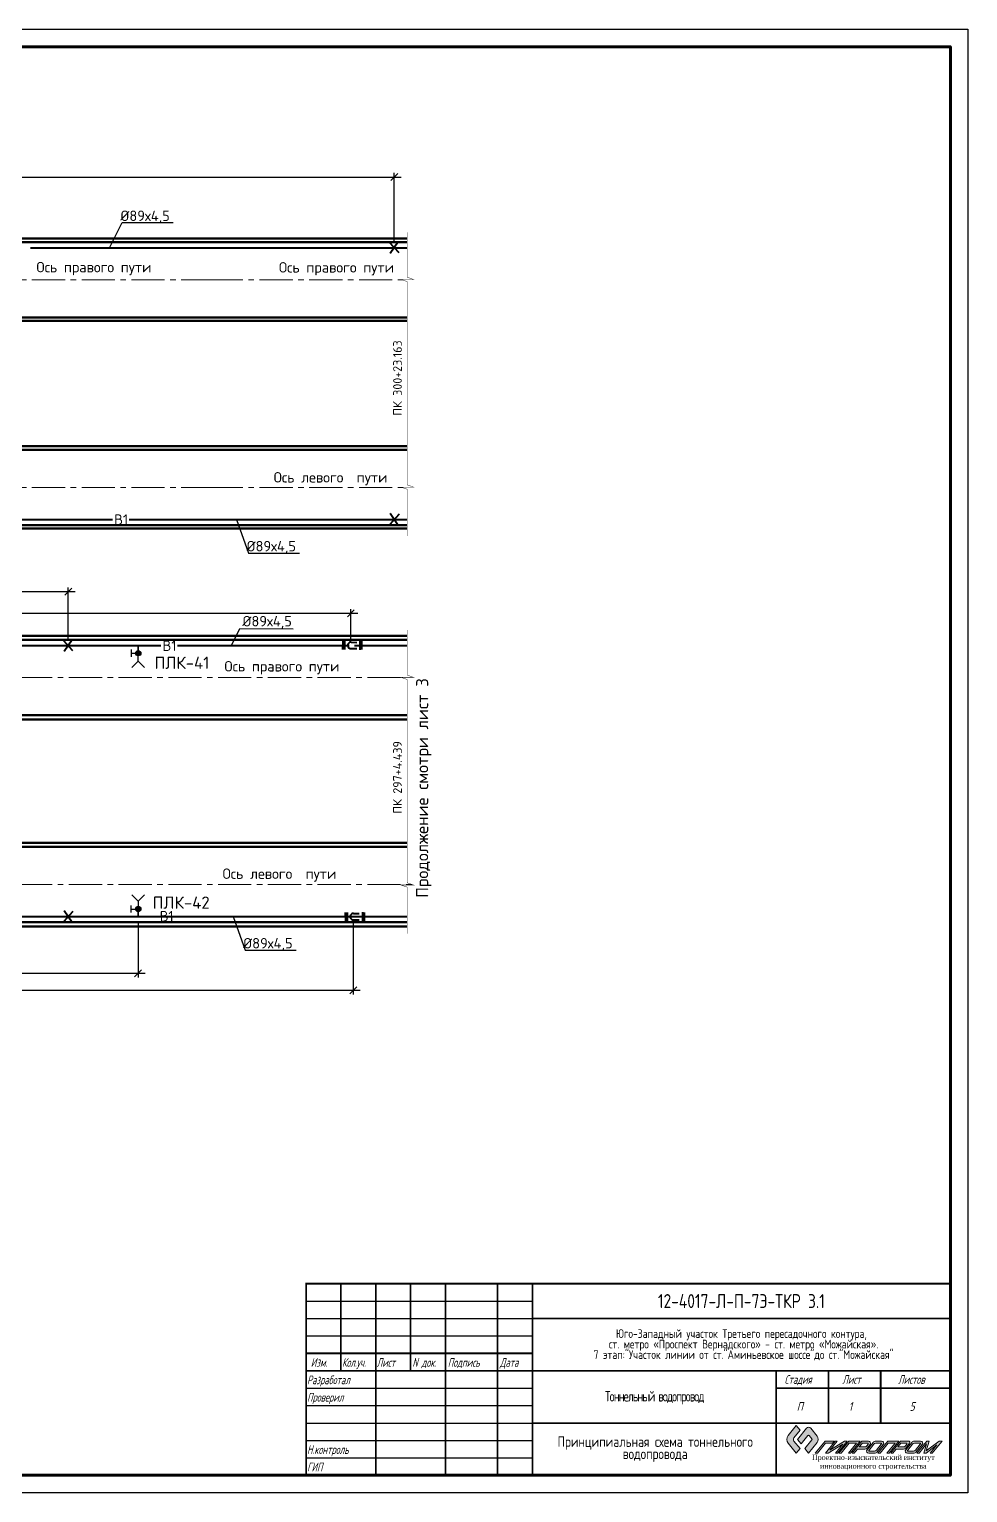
# Paper-space layout 'л2-л8' of a CAD drawing. Header units: millimetres. Extents: x 10032 to 18918, y -3051 to 627.
# Drawn here: x 11555.3 to 11824.8, y -1195.5 to -775.5 of the extents above; entities that cross this region are included whole.
import ezdxf

# ---------------------------------------------------------------- set-up
doc = ezdxf.new("R2010")
doc.units = ezdxf.units.MM
doc.header["$LTSCALE"] = 0.5
doc.linetypes.add('CENTER2', pattern=[28.574999999999996, 19.05, -3.174999999999999, 3.174999999999999, -3.174999999999999])
for name, color, linetype, lineweight in [('!p_text', 7, 'Continuous', 0), ('1_PK500', 5, 'Continuous', 35), ('А_Дизайн', 16, 'Continuous', 20), ('А_Конструкции', 4, 'Continuous', 50), ('АР_Оси', 242, 'CENTER2', 18), ('Штриховка', 8, 'Continuous', 20)]:
    doc.layers.add(name, color=color, linetype=linetype, lineweight=lineweight)
for name, color, linetype in [('0 @ 1', 7, 'Continuous'), ('1_NADPIS', 7, 'Continuous'), ('3_Текст', 7, 'Continuous'), ('FORMAT', 7, 'Continuous'), ('ВК_надписи', 7, 'Continuous'), ('ВК_сети', 4, 'Continuous')]:
    doc.layers.add(name, color=color, linetype=linetype)
doc.styles.add('GOST 2.304', font='CS_Gost2304.shx')
doc.styles.add('RS-30-06', font='romans.shx', dxfattribs={"width": 0.6, "height": 3})
doc.styles.add('ГОСТ 2.304', font='CS_Gost2304.shx')
doc.styles.add('Стандарт ММП', font='isocpeur.ttf')
doc.dimstyles.new('M200$0', dxfattribs={"dimscale": 0, "dimtxt": 3, "dimasz": 2, "dimexe": 1.2, "dimexo": 1.5, "dimgap": 1.2, "dimtad": 1, "dimdec": 0, "dimlfac": 200, "dimrnd": 1, "dimzin": 0, "dimdsep": 46, "dimtxsty": 'RS-30-06', "dimblk1": 'OBLIQUE', "dimblk2": 'OBLIQUE', "dimsah": 1, "dimcen": 2.5, "dimdle": 2, "dimclrt": 9, "dimadec": 0, "dimazin": 0, "dimtfac": 1, "dimtdec": 0, "dimtmove": 2, "dimatfit": 3, "dimldrblk": 'OBLIQUE', "dimfxl": 1.2, "dimtolj": 1, "dimtzin": 0, "dimarcsym": 0})

# ---------------------------------------------------------------- blocks, each defined once
blk = doc.blocks.new('*U440')
at = {"layer": 'FORMAT', "color": 7, "lineweight": 25}
blk.add_lwpolyline([(0, 0), (0, 420), (1783, 420), (1783, 0), (0, 0)], dxfattribs=at)
at = {"layer": 'FORMAT', "color": 7, "lineweight": 60}
blk.add_lwpolyline([(20, 5), (20, 415.0000000000001), (1778, 415), (1778, 5), (20, 5)], dxfattribs=at)
blk = doc.blocks.new('_Oblique')
at = {"linetype": 'ByBlock', "lineweight": 30}
blk.add_line((-0.5, -0.5), (0.5, 0.5), dxfattribs=at)
blk = doc.blocks.new('*D118')
at = {"layer": 'Defpoints', "color": 0, "lineweight": -2}
for p, q in [((11158.06349622412, -817.9004578402528), (11662.06349622413, -817.9004578402528)), ((11160.06349622412, -836.6934294969527), (11160.06349622412, -816.7004578402527)), ((11660.06349622413, -836.6934120209756), (11660.06349622413, -816.7004578402527))]:
    blk.add_line(p, q, dxfattribs=at)
at = {"layer": 'Defpoints', "color": 0, "linetype": 'Continuous', "lineweight": 50}
for p in [(11660.06349622413, -817.9004578402528), (11160.06349622412, -838.1934294969527), (11660.06349622413, -838.1934120209756)]:
    blk.add_point(p, dxfattribs=at)
at = {"layer": 'Defpoints', "color": 0, "linetype": 'Continuous', "lineweight": -2, "xscale": 2, "yscale": 2, "zscale": 2, "rotation": 180}
blk.add_blockref('_Oblique', (11160.06349622412, -817.9004578402528), dxfattribs=at)
at = {"layer": 'Defpoints', "color": 0, "linetype": 'Continuous', "lineweight": -2, "xscale": 2, "yscale": 2, "zscale": 2}
blk.add_blockref('_Oblique', (11660.06349622413, -817.9004578402528), dxfattribs=at)
at = {"layer": 'Defpoints', "color": 9, "linetype": 'Continuous', "lineweight": 30, "insert": (11410.06349622413, -815.2004578402527), "char_height": 3, "attachment_point": 5, "style": 'RS-30-06'}
blk.add_mtext('\\A1;100000', dxfattribs=at)
blk = doc.blocks.new('*D120')
at = {"layer": 'Defpoints', "color": 0, "lineweight": -2}
for p, q in [((11148.28881881748, -1031.657038866871), (11148.28881881748, -1052.4712251305)), ((11648.28881881748, -1031.657038867061), (11648.28881881748, -1052.4712251305)), ((11146.28881881748, -1051.2712251305), (11650.28881881748, -1051.2712251305))]:
    blk.add_line(p, q, dxfattribs=at)
at = {"layer": 'Defpoints', "color": 0, "linetype": 'Continuous', "lineweight": 30}
for p in [(11148.28881881748, -1030.157038866871, -1.917350636799702e-07), (11648.28881881748, -1030.157038867061, -1.917350636799701e-07), (11648.28881881748, -1051.2712251305)]:
    blk.add_point(p, dxfattribs=at)
at = {"layer": 'Defpoints', "color": 0, "linetype": 'Continuous', "lineweight": -2, "xscale": 2, "yscale": 2, "zscale": 2, "rotation": 180}
blk.add_blockref('_Oblique', (11148.28881881748, -1051.2712251305), dxfattribs=at)
at = {"layer": 'Defpoints', "color": 0, "linetype": 'Continuous', "lineweight": -2, "xscale": 2, "yscale": 2, "zscale": 2}
blk.add_blockref('_Oblique', (11648.28881881748, -1051.2712251305), dxfattribs=at)
at = {"layer": 'Defpoints', "color": 9, "linetype": 'Continuous', "lineweight": 30, "insert": (11398.28881881748, -1048.5712251305), "char_height": 3, "attachment_point": 5, "style": 'RS-30-06'}
blk.add_mtext('\\A1;100000', dxfattribs=at)
blk = doc.blocks.new('*D121')
at = {"layer": 'Defpoints', "color": 0, "lineweight": -2}
for p, q in [((11436.51855132286, -1031.657004538562), (11436.51855132286, -1047.627794864007)), ((11586.51855215293, -1031.656991400211), (11586.51855215293, -1047.627794864007)), ((11434.51855132286, -1046.427794864007), (11588.51855215293, -1046.427794864007))]:
    blk.add_line(p, q, dxfattribs=at)
at = {"layer": 'Defpoints', "color": 0, "linetype": 'Continuous', "lineweight": 30}
for p in [(11436.51855132286, -1030.157004538562, -5.335499994054313e-07), (11586.51855215293, -1030.156991400211, -5.335499994054313e-07), (11586.51855215293, -1046.427794864007)]:
    blk.add_point(p, dxfattribs=at)
at = {"layer": 'Defpoints', "color": 0, "linetype": 'Continuous', "lineweight": -2, "xscale": 2, "yscale": 2, "zscale": 2, "rotation": 180}
blk.add_blockref('_Oblique', (11436.51855132286, -1046.427794864007), dxfattribs=at)
at = {"layer": 'Defpoints', "color": 0, "linetype": 'Continuous', "lineweight": -2, "xscale": 2, "yscale": 2, "zscale": 2}
blk.add_blockref('_Oblique', (11586.51855215293, -1046.427794864007), dxfattribs=at)
at = {"layer": 'Defpoints', "color": 9, "linetype": 'Continuous', "lineweight": 30, "insert": (11511.5185517379, -1043.727794864006), "char_height": 3, "attachment_point": 5, "style": 'RS-30-06'}
blk.add_mtext('\\A1;30000', dxfattribs=at)
blk = doc.blocks.new('*D125')
at = {"layer": 'Defpoints', "color": 0, "lineweight": -2}
for p, q in [((11066.44355329389, -950.6738624976939), (11066.44355329389, -935.682553377547)), ((11566.44355337313, -950.8738465596754), (11566.44355337313, -935.682553377547)), ((11064.44355329389, -936.8825533775471), (11568.44355337313, -936.8825533775471))]:
    blk.add_line(p, q, dxfattribs=at)
at = {"layer": 'Defpoints', "color": 0, "linetype": 'Continuous', "lineweight": 30}
for p in [(11566.44355337313, -936.8825533775471), (11066.44355329389, -952.1738624976939), (11566.44355337313, -952.3738465596754, -1.188968213213118e-09)]:
    blk.add_point(p, dxfattribs=at)
at = {"layer": 'Defpoints', "color": 0, "linetype": 'Continuous', "lineweight": -2, "xscale": 2, "yscale": 2, "zscale": 2, "rotation": 180}
blk.add_blockref('_Oblique', (11066.44355329389, -936.8825533775471), dxfattribs=at)
at = {"layer": 'Defpoints', "color": 0, "linetype": 'Continuous', "lineweight": -2, "xscale": 2, "yscale": 2, "zscale": 2}
blk.add_blockref('_Oblique', (11566.44355337313, -936.8825533775471), dxfattribs=at)
at = {"layer": 'Defpoints', "color": 9, "linetype": 'Continuous', "lineweight": 30, "insert": (11316.44355333351, -934.182553377547), "char_height": 3, "attachment_point": 5, "style": 'RS-30-06'}
blk.add_mtext('\\A1;100000', dxfattribs=at)
blk = doc.blocks.new('*D126')
at = {"layer": 'Defpoints', "color": 0, "lineweight": -2}
for p, q in [((11145.60355131483, -943.0892572015728), (11649.60355140207, -943.0892572015728)), ((11147.60355131483, -950.6176432709051), (11147.60355131483, -941.8892572015727)), ((11647.60355140207, -950.8176273328861), (11647.60355140207, -941.8892572015727))]:
    blk.add_line(p, q, dxfattribs=at)
at = {"layer": 'Defpoints', "color": 0, "linetype": 'Continuous', "lineweight": 30}
for p in [(11647.60355140207, -943.0892572015728), (11147.60355131483, -952.1176432709051, 2.831396852843153e-06), (11647.60355140207, -952.3176273328861, 2.830841192118753e-06)]:
    blk.add_point(p, dxfattribs=at)
at = {"layer": 'Defpoints', "color": 0, "linetype": 'Continuous', "lineweight": -2, "xscale": 2, "yscale": 2, "zscale": 2, "rotation": 180}
blk.add_blockref('_Oblique', (11147.60355131483, -943.0892572015728), dxfattribs=at)
at = {"layer": 'Defpoints', "color": 0, "linetype": 'Continuous', "lineweight": -2, "xscale": 2, "yscale": 2, "zscale": 2}
blk.add_blockref('_Oblique', (11647.60355140207, -943.0892572015728), dxfattribs=at)
at = {"layer": 'Defpoints', "color": 9, "linetype": 'Continuous', "lineweight": 30, "insert": (11397.60355135845, -940.3892572015727), "char_height": 3, "attachment_point": 5, "style": 'RS-30-06'}
blk.add_mtext('\\A1;100000', dxfattribs=at)
blk = doc.blocks.new('Logo GIPROPROM')
at = {"lineweight": 0, "true_color": 0x5282a3}
h = blk.add_hatch(color=145, dxfattribs=at)
h.dxf.hatch_style = 1
edge = h.paths.add_edge_path()
edge.add_line((5.090365201511303, -5.154285269098182), (6.836868516540562, -7.337414412890212))
edge.add_line((6.836868516540562, -7.337414412890212), (5.776208344766928, -8.663239627603616))
edge.add_line((5.776208344766928, -8.663239627603616), (3.468800896000173, -5.778980316652451))
edge.add_arc((4.835321312530138, -4.685763983427023), 1.750000000006879, 141.3401917463935, 218.6598082541273, ccw=False)
edge.add_line((3.468800895992898, -3.592547650216147), (5.776208344752376, -0.70828833925043))
edge.add_line((5.776208344752376, -0.70828833925043), (6.836868516533286, -2.034113553978385))
edge.add_line((6.836868516533286, -2.034113553978385), (5.090365201511303, -4.217242697770416))
edge.add_arc((5.676016808596613, -4.685763983434299), 0.7500000000011631, 141.3401917461703, 218.6598082538297)
edge = h.paths.add_edge_path()
edge.add_line((9.311742250698444, -8.66323962759634), (8.251082078910258, -7.337414412861108))
edge.add_line((8.251082078910258, -7.337414412861108), (10.24746341295394, -4.841937745310133))
edge.add_arc((10.05224621058733, -4.685763983419747), 0.2500000000056905, 321.3401917464308, 398.6598082535692)
edge.add_line((10.24746341295394, -4.529590221529358), (9.506959453050513, -3.603960271640971))
edge.add_arc((9.311742250691168, -3.760134033531357), 0.2500000000000089, 38.65980825461094, 141.340191745389)
edge.add_line((9.116525048331825, -3.603960271640971), (7.190421907129347, -6.011589198140428))
edge.add_line((7.190421907129347, -6.011589198140428), (6.129761735348438, -4.685763983405195))
edge.add_line((6.129761735348438, -4.685763983405195), (8.726090643605858, -1.440352848097973))
edge.add_arc((9.311742250683894, -1.908874133761855), 0.7499999999954814, 38.65980825417688, 141.3401917458231, ccw=False)
edge.add_line((9.897393857761925, -1.440352848097973), (11.74408870895422, -3.748721412070151))
edge.add_arc((10.5727854947836, -4.685763983412471), 1.500000000011415, -38.65980825365608, 38.65980825426362, ccw=False)
edge.add_line((11.7440887089615, -5.622806554740236), (9.311742250698444, -8.66323962759634))
at = {"layer": 'Штриховка', "lineweight": 0, "ltscale": 100}
h = blk.add_hatch(color=256, dxfattribs=at)
h.dxf.hatch_style = 1
edge = h.paths.add_edge_path(flags=16)
edge.add_line((25.99219496659249, -6.562995665637144), (26.37204858941356, -6.088178637106541))
edge.add_arc((26.2158748275244, -5.963239627596341), 0.2000000000000025, 321.3401917461617, 450)
edge.add_line((26.2158748275244, -5.76323962759634), (24.73199979701939, -5.76323962759634))
edge.add_line((24.73199979701939, -5.76323962759634), (23.85199979702728, -6.863239627596343))
edge.add_line((23.85199979702728, -6.863239627596343), (25.36749991903587, -6.863239627596343))
edge.add_arc((25.36749991903587, -6.063239627596343), 0.7999999999999998, 270, 321.340191746161)
edge = h.paths.add_edge_path(flags=16)
edge.add_line((28.8321949666011, -7.762995665637144), (30.17204858941356, -6.088178637106544))
edge.add_arc((30.0158748275244, -5.963239627596341), 0.2000000000000013, 321.3401917461604, 449.999999999999)
edge.add_line((30.01587482752441, -5.763239627596341), (28.6164996750108, -5.763239627596341))
edge.add_arc((28.6164996750108, -6.563239627596342), 0.8000000000000016, 90, 141.3401917461607)
edge.add_line((27.99180462745419, -6.063483589555537), (26.65195100464173, -7.738300618086138))
edge.add_arc((26.80812476653088, -7.86323962759634), 0.2000000000000013, 141.3401917461605, 269.999999999999)
edge.add_line((26.80812476653088, -8.06323962759634), (28.20749991904449, -8.06323962759634))
edge.add_arc((28.20749991904449, -7.263239627596338), 0.8000000000000025, 270, 321.3401917461608)
edge = h.paths.add_edge_path(flags=16)
edge.add_line((37.09219496659247, -6.56299566563715), (37.47204858941355, -6.08817863710654))
edge.add_arc((37.3158748275244, -5.963239627596338), 0.199999999999998, 321.34019174616, 450)
edge.add_line((37.3158748275244, -5.763239627596339), (35.83199979701939, -5.763239627596341))
edge.add_line((35.83199979701939, -5.763239627596341), (34.9519997970273, -6.863239627596341))
edge.add_line((34.9519997970273, -6.863239627596341), (36.46749991903586, -6.863239627596343))
edge.add_arc((36.46749991903586, -6.063239627596342), 0.8000000000000007, 270, 321.3401917461607)
edge = h.paths.add_edge_path(flags=16)
edge.add_line((40.03219496660111, -7.762995665637145), (41.37204858941357, -6.088178637106537))
edge.add_arc((41.21587482752442, -5.963239627596336), 0.1999999999999969, 321.3401917461604, 450)
edge.add_line((41.21587482752442, -5.763239627596339), (39.71649967501082, -5.763239627596338))
edge.add_arc((39.71649967501082, -6.563239627596338), 0.7999999999999998, 90, 141.3401917461607)
edge.add_line((39.0918046274542, -6.063483589555531), (37.75195100464174, -7.738300618086139))
edge.add_arc((37.90812476653089, -7.863239627596341), 0.199999999999998, 141.34019174616, 270)
edge.add_line((37.90812476653089, -8.06323962759634), (39.4074999190445, -8.06323962759634))
edge.add_arc((39.4074999190445, -7.263239627596342), 0.7999999999999989, 270, 321.3401917461609)
h.paths.add_polyline_path([(20.41199979701508, -5.163239627596339), (19.57969295307316, -5.16323962759634), (15.42632670048826, -7.77033099827826), (17.51199979701508, -5.163239627596339), (16.91199979701508, -5.16323962759634), (14.11199979704021, -8.66323962759634), (14.94430664098213, -8.66323962759634), (19.09767289356703, -6.056148256914417), (17.0119997970402, -8.66323962759634), (17.61199979704021, -8.66323962759634)])
h.paths.add_polyline_path([(23.03199979701939, -5.76323962759634), (20.7119997970402, -8.66323962759634), (21.31199979704021, -8.66323962759634), (24.11199979701507, -5.16323962759634), (20.81199979701508, -5.163239627596339), (18.0119997970402, -8.66323962759634), (18.6119997970402, -8.66323962759634), (20.93199979701939, -5.763239627596341)])
edge = h.paths.add_edge_path()
edge.add_line((23.37199979703159, -7.463239627596341), (25.48749991904019, -7.463239627596341))
edge.add_arc((25.48749991904019, -6.66323962759634), 0.8000000000000007, 270, 321.3401917461609)
edge.add_line((26.1121949665968, -7.162995665637144), (26.9321461741976, -6.138056656126943))
edge.add_arc((26.46362488853014, -5.763239627596339), 0.5999999999999984, 321.3401917461606, 450)
edge.add_line((26.46362488853014, -5.16323962759634), (24.61199979701508, -5.16323962759634))
edge.add_line((24.61199979701508, -5.16323962759634), (21.81199979704021, -8.66323962759634))
edge.add_line((21.81199979704021, -8.66323962759634), (22.4119997970402, -8.663239627596342))
edge.add_line((22.4119997970402, -8.663239627596342), (23.37199979703159, -7.463239627596341))
edge = h.paths.add_edge_path()
edge.add_line((29.0122437589967, -8.287934675147346), (30.7321461741976, -6.138056656126943))
edge.add_arc((30.26362488853014, -5.763239627596339), 0.5999999999999984, 321.3401917461606, 450)
edge.add_line((30.26362488853014, -5.163239627596339), (28.59262464450435, -5.163239627596339))
edge.add_arc((28.59262464450435, -6.163239627596338), 0.9999999999999991, 90, 141.3401917461607)
edge.add_line((27.81175583505858, -5.538544580045333), (26.09185341985769, -7.688422599065735))
edge.add_arc((26.56037470552515, -8.063239627596339), 0.6000000000000012, 141.3401917461608, 270.0000000000003)
edge.add_line((26.56037470552516, -8.66323962759634), (28.23137494955094, -8.66323962759634))
edge.add_arc((28.23137494955094, -7.663239627596341), 0.9999999999999991, 270, 321.3401917461607)
h.paths.add_polyline_path([(34.13199979701939, -5.76323962759634), (31.81199979704021, -8.663239627596342), (32.41199979704021, -8.66323962759634), (35.21199979701507, -5.163239627596341), (32.01199979701508, -5.163239627596339), (29.21199979704021, -8.66323962759634), (29.81199979704021, -8.663239627596342), (32.13199979701939, -5.76323962759634)])
edge = h.paths.add_edge_path()
edge.add_line((34.4719997970316, -7.463239627596341), (36.58749991904018, -7.463239627596341))
edge.add_arc((36.58749991904018, -6.663239627596339), 0.8000000000000016, 270, 321.3401917461609)
edge.add_line((37.2121949665968, -7.162995665637141), (38.29209738180342, -5.813117646616742))
edge.add_arc((37.97974985802511, -5.56323962759634), 0.4000000000000005, 321.3401917461609, 450)
edge.add_line((37.97974985802511, -5.16323962759634), (35.71199979701508, -5.163239627596341))
edge.add_line((35.71199979701508, -5.163239627596341), (32.91199979704021, -8.66323962759634))
edge.add_line((32.91199979704021, -8.66323962759634), (33.5119997970402, -8.66323962759634))
edge.add_line((33.5119997970402, -8.66323962759634), (34.4719997970316, -7.463239627596341))
edge = h.paths.add_edge_path()
edge.add_line((40.21224375899671, -8.287934675147346), (41.93214617419761, -6.138056656126943))
edge.add_arc((41.46362488853015, -5.763239627596339), 0.5999999999999984, 321.3401917461606, 450)
edge.add_line((41.46362488853015, -5.16323962759634), (39.69262464450434, -5.16323962759634))
edge.add_arc((39.69262464450434, -6.163239627596338), 0.9999999999999982, 90, 141.3401917461608)
edge.add_line((38.91175583505858, -5.538544580045335), (37.19185341985769, -7.688422599065737))
edge.add_arc((37.66037470552516, -8.063239627596342), 0.6000000000000051, 141.3401917461609, 269.9999999999993)
edge.add_line((37.66037470552515, -8.66323962759634), (39.43137494955095, -8.66323962759634))
edge.add_arc((39.43137494955095, -7.663239627596342), 0.9999999999999982, 270, 321.3401917461608)
h.paths.add_polyline_path([(44.21199979704021, -8.66323962759634), (44.81199979704021, -8.66323962759634), (47.61199979701508, -5.16323962759634), (46.75196931034508, -5.163239627596339), (43.07431890457531, -7.992201478204096), (43.92300745973733, -5.16323962759634), (43.21199979701509, -5.16323962759634), (40.41199979704021, -8.66323962759634), (41.01199979704021, -8.66323962759634), (43.1543875366654, -5.985254953040825), (42.35099213431797, -8.663239627596338), (43.02203028371021, -8.66323962759634), (46.11595101835113, -6.283300600936332)])
h.paths.add_polyline_path([(14.13199979701939, -5.76323962759634), (16.13199979701938, -5.76323962759634), (16.61199979701508, -5.16323962759634), (14.01199979701508, -5.163239627596338), (11.2119997970402, -8.66323962759634), (11.8119997970402, -8.66323962759634)])
at = {"color": 145, "linetype": 'ByBlock', "lineweight": 0, "ltscale": 100, "true_color": 0x5282a3}
for points in [[(5.090365201511303, -5.154285269098182), (6.836868516540562, -7.337414412890212), (5.776208344766928, -8.663239627603616), (3.468800896000173, -5.778980316652451, -0.3507810593574748), (3.468800895992898, -3.592547650216147), (5.776208344752376, -0.70828833925043), (6.836868516533286, -2.034113553978385), (5.090365201511303, -4.217242697770416, 0.3507810593565149)], [(9.311742250698444, -8.66323962759634), (8.251082078910258, -7.337414412861108), (10.24746341295394, -4.841937745310133, 0.3507810593569243), (10.24746341295394, -4.529590221529358), (9.506959453050513, -3.603960271640971, 0.4806248474875998), (9.116525048331825, -3.603960271640971), (7.190421907129347, -6.011589198140428), (6.129761735348438, -4.685763983405195), (8.726090643605858, -1.440352848097973, -0.4806248474851281), (9.897393857761925, -1.440352848097973), (11.74408870895422, -3.748721412070153, -0.3507810593579212), (11.7440887089615, -5.622806554740236)]]:
    blk.add_lwpolyline(points, format="xyb", close=True, dxfattribs=at)
at = {"lineweight": 0, "ltscale": 100}
for points in [[(14.13199979701939, -5.76323962759634), (16.13199979701938, -5.76323962759634), (16.61199979701508, -5.16323962759634), (14.01199979701508, -5.163239627596338), (11.2119997970402, -8.66323962759634), (11.8119997970402, -8.66323962759634)], [(20.41199979701508, -5.163239627596339), (19.57969295307316, -5.16323962759634), (15.42632670048826, -7.77033099827826), (17.51199979701508, -5.163239627596339), (16.91199979701508, -5.16323962759634), (14.11199979704021, -8.66323962759634), (14.94430664098213, -8.66323962759634), (19.09767289356703, -6.056148256914417), (17.0119997970402, -8.66323962759634), (17.61199979704021, -8.66323962759634)], [(23.03199979701939, -5.76323962759634), (20.7119997970402, -8.66323962759634), (21.31199979704021, -8.66323962759634), (24.11199979701507, -5.16323962759634), (20.81199979701508, -5.163239627596339), (18.0119997970402, -8.66323962759634), (18.6119997970402, -8.66323962759634), (20.93199979701939, -5.763239627596341)], [(34.13199979701939, -5.76323962759634), (31.81199979704021, -8.663239627596342), (32.41199979704021, -8.66323962759634), (35.21199979701507, -5.163239627596341), (32.01199979701508, -5.163239627596339), (29.21199979704021, -8.66323962759634), (29.81199979704021, -8.663239627596342), (32.13199979701939, -5.76323962759634)], [(44.21199979704021, -8.66323962759634), (44.81199979704021, -8.66323962759634), (47.61199979701508, -5.16323962759634), (46.75196931034508, -5.163239627596339), (43.07431890457531, -7.992201478204096), (43.92300745973733, -5.16323962759634), (43.21199979701509, -5.16323962759634), (40.41199979704021, -8.66323962759634), (41.01199979704021, -8.66323962759634), (43.1543875366654, -5.985254953040825), (42.35099213431797, -8.663239627596338), (43.02203028371021, -8.66323962759634), (46.11595101835113, -6.283300600936332)]]:
    blk.add_lwpolyline(points, close=True, dxfattribs=at)
for points in [[(23.37199979703159, -7.463239627596341), (25.48749991904019, -7.463239627596341, 0.2278377915838202), (26.1121949665968, -7.162995665637144), (26.9321461741976, -6.138056656126943, 0.628879656342999), (26.46362488853014, -5.16323962759634), (24.61199979701508, -5.16323962759634), (21.81199979704021, -8.66323962759634), (22.4119997970402, -8.663239627596342)], [(25.99219496659249, -6.562995665637144), (26.37204858941356, -6.088178637106541, 0.6288796563429985), (26.2158748275244, -5.76323962759634), (24.73199979701939, -5.76323962759634), (23.85199979702728, -6.863239627596343), (25.36749991903587, -6.863239627596343, 0.2278377915838209)], [(29.0122437589967, -8.287934675147346), (30.7321461741976, -6.138056656126943, 0.628879656343), (30.26362488853014, -5.163239627596339), (28.59262464450435, -5.163239627596339, 0.2278377915838195), (27.81175583505858, -5.538544580045333), (26.09185341985769, -7.688422599065735, 0.628879656343), (26.56037470552516, -8.66323962759634), (28.23137494955094, -8.66323962759634, 0.2278377915838193)], [(28.8321949666011, -7.762995665637144), (30.17204858941356, -6.088178637106544, 0.628879656343), (30.01587482752441, -5.763239627596341), (28.6164996750108, -5.763239627596341, 0.2278377915838195), (27.99180462745419, -6.063483589555537), (26.65195100464173, -7.738300618086138, 0.628879656343), (26.80812476653088, -8.06323962759634), (28.20749991904449, -8.06323962759634, 0.2278377915838195)], [(34.4719997970316, -7.463239627596341), (36.58749991904018, -7.463239627596341, 0.2278377915838204), (37.2121949665968, -7.162995665637141), (38.29209738180342, -5.813117646616742, 0.6288796563429988), (37.97974985802511, -5.16323962759634), (35.71199979701508, -5.163239627596341), (32.91199979704021, -8.66323962759634), (33.5119997970402, -8.66323962759634)], [(37.09219496659247, -6.56299566563715), (37.47204858941355, -6.08817863710654, 0.6288796563429994), (37.3158748275244, -5.763239627596339), (35.83199979701939, -5.763239627596341), (34.9519997970273, -6.863239627596341), (36.46749991903586, -6.863239627596343, 0.2278377915838197)], [(40.21224375899671, -8.287934675147346), (41.93214617419761, -6.138056656126943, 0.628879656343), (41.46362488853015, -5.16323962759634), (39.69262464450434, -5.16323962759634, 0.2278377915838199), (38.91175583505858, -5.538544580045335), (37.19185341985769, -7.688422599065737, 0.6288796563429994), (37.66037470552515, -8.66323962759634), (39.43137494955095, -8.66323962759634, 0.2278377915838195)], [(40.03219496660111, -7.762995665637145), (41.37204858941357, -6.088178637106537, 0.6288796563429988), (41.21587482752442, -5.763239627596339), (39.71649967501082, -5.763239627596338, 0.2278377915838198), (39.0918046274542, -6.063483589555531), (37.75195100464174, -7.738300618086139, 0.628879656343), (37.90812476653089, -8.06323962759634), (39.4074999190445, -8.06323962759634, 0.2278377915838204)]]:
    blk.add_lwpolyline(points, format="xyb", close=True, dxfattribs=at)
at = {"insert": (27.87995485878492, -11.3546005557655), "char_height": 1.5, "width": 38.24351295916859, "attachment_point": 5, "style": 'ГОСТ 2.304'}
blk.add_mtext('{\\fTimes New Roman|b0|i0|c204|p18;Проектно-изыскательский институт инновационного строительства}', dxfattribs=at)

psp = doc.layouts.new('л2-л8')

# ---------------------------------------------------------------- hatches: boundary and pattern name
at = {"layer": 'ВК_сети', "ltscale": 0.5}
h = psp.add_hatch(color=5, dxfattribs=at)
h.paths.add_polyline_path([(11587.33017791361, -954.5537988907495, 0.4142135623730951), (11586.58017791361, -953.8037988907495), (11586.58017791362, -954.5537988907495)])
h.paths.add_polyline_path([(11587.33017791361, -954.5537988907495), (11586.58017791362, -954.5537988907495), (11586.58017791362, -955.3037988907531, 0.4142135623730951)])
h.paths.add_polyline_path([(11586.58017791361, -954.5537988907458), (11586.58017791361, -953.8037988907495, 0.584080523711592), (11585.93833944067, -954.9417980848743)])
h.paths.add_polyline_path([(11586.58017791362, -955.3037988907531), (11586.58017791362, -954.5537988907422), (11585.93833944066, -954.9417980848707, 0.262562079430787)])
h = psp.add_hatch(color=5, dxfattribs=at)
h.paths.add_polyline_path([(11587.33017866443, -1027.977039068843, -0.4142135623730951), (11586.58017866443, -1028.727039068843), (11586.58017866443, -1027.977039068843)])
h.paths.add_polyline_path([(11587.33017866443, -1027.977039068843), (11586.58017866443, -1027.977039068843), (11586.58017866443, -1027.22703906884, -0.4142135623730951)])
h.paths.add_polyline_path([(11586.58017866442, -1027.977039068847), (11586.58017866443, -1028.727039068843, -0.584080523711592), (11585.93834019148, -1027.589039874718)])
h.paths.add_polyline_path([(11586.58017866443, -1027.22703906884), (11586.58017866443, -1027.97703906885), (11585.93834019147, -1027.589039874722, -0.262562079430787)])
h = psp.add_hatch(color=5, dxfattribs=at)
h.paths.add_polyline_path([(11587.33017866443, -1027.977039068843, -0.4142135623730951), (11586.58017866443, -1028.727039068843), (11586.58017866443, -1027.977039068843)])
h.paths.add_polyline_path([(11587.33017866443, -1027.977039068843), (11586.58017866443, -1027.977039068843), (11586.58017866443, -1027.22703906884, -0.4142135623730951)])
h.paths.add_polyline_path([(11586.58017866442, -1027.977039068847), (11586.58017866443, -1028.727039068843, -0.584080523711592), (11585.93834019148, -1027.589039874718)])
h.paths.add_polyline_path([(11586.58017866443, -1027.22703906884), (11586.58017866443, -1027.97703906885), (11585.93834019147, -1027.589039874722, -0.262562079430787)])

# ---------------------------------------------------------------- linework, layer by layer
at = {"color": 0, "lineweight": 25, "ltscale": 100}
psp.add_line((11634.75843718335, -1190.49673976624), (11819.75843718335, -1190.49673976624), dxfattribs=at)
at = {"color": 0, "const_width": 0.5000000000291039}
for points in [[(11634.75843717258, -1190.49673976624), (11634.75843717258, -1135.496739763037), (11819.75843718335, -1135.496739763037), (11819.75843718335, -1190.49673976624), (11634.75843717258, -1190.49673976624)], [(11644.75843717318, -1135.496739763037), (11644.75843717318, -1160.496739764527)], [(11654.75843717374, -1135.496739763037), (11654.75843717374, -1190.49673976624)], [(11664.75843717434, -1135.496739763037), (11664.75843717434, -1160.496739764527)], [(11674.75843717493, -1135.496739763037), (11674.75843717493, -1190.49673976624)], [(11689.75843717579, -1135.496739763037), (11689.75843717579, -1190.49673976624)], [(11699.75843717638, -1135.496739763037), (11699.75843717638, -1190.49673976624)], [(11819.75843718335, -1145.496739763633), (11699.75843717638, -1145.496739763633)], [(11634.75843717258, -1155.496739764229), (11699.75843717638, -1155.496739764229)], [(11634.75843717258, -1160.496739764527), (11699.75843717638, -1160.496739764527)], [(11819.75843718335, -1160.496739764527), (11699.75843717638, -1160.496739764527)], [(11769.75843718045, -1160.496739764527), (11769.75843718045, -1190.49673976624)], [(11784.7584371813, -1160.496739764527), (11784.7584371813, -1175.496739765384)], [(11799.7584371822, -1160.496739764527), (11799.7584371822, -1175.496739765384)], [(11819.75843718335, -1165.496739764787), (11769.75843718045, -1165.496739764787)], [(11819.75843718335, -1175.496739765384), (11699.75843717638, -1175.496739765384)]]:
    psp.add_lwpolyline(points, dxfattribs=at)
at = {"color": 0, "lineweight": 25}
for points in [[(11634.75843717258, -1140.496739763335), (11699.75843717638, -1140.496739763335)], [(11634.75843717258, -1145.496739763633), (11699.75843717638, -1145.496739763633)], [(11634.75843717258, -1150.496739763931), (11699.75843717638, -1150.496739763931)], [(11634.75843717258, -1165.496739764787), (11699.75843717638, -1165.496739764787)], [(11634.75843717258, -1170.496739765085), (11699.75843717638, -1170.496739765085)], [(11634.75843717258, -1175.496739765384), (11699.75843717638, -1175.496739765384)], [(11634.75843717258, -1180.496739765681), (11699.75843717638, -1180.496739765681)], [(11634.75843717258, -1185.496739765979), (11699.75843717638, -1185.496739765979)]]:
    psp.add_lwpolyline(points, dxfattribs=at)
at = {"layer": 'А_Дизайн', "ltscale": 0.125, "const_width": 0.12}
for points, elevation in [([(11663.75843690919, -873.2988657271007), (11663.75843729195, -847.8974723478959), (11661.95440625782, -847.3034741929723), (11665.62656594261, -847.3009380543326), (11663.75843727779, -846.631877519022), (11663.75843713371, -833.7593693974713)], 1.911794029555702e-07), ([(11663.75843744204, -920.9067746600313), (11663.75843729195, -907.4974723490132), (11661.95440625782, -906.9034741940895), (11665.62656594261, -906.9009380554517), (11663.75843727779, -906.2318775201393), (11663.75843690919, -873.2988657271007)], 1.911794029555702e-07), ([(11663.7584369621, -987.4843829252252), (11663.75843734486, -962.0829895460204), (11661.95440631073, -961.4889913910968), (11665.62656599552, -961.4864552524571), (11663.7584373307, -960.8173947171465), (11663.75843718662, -947.9448865955958)], -3.829144666355403e-07), ([(11663.75843749495, -1035.092291858156), (11663.75843734486, -1021.682989547138), (11661.95440631073, -1021.088991392214), (11665.62656599552, -1021.086455253576), (11663.7584373307, -1020.417394718264), (11663.7584369621, -987.4843829252252)], -3.829144666355403e-07)]:
    psp.add_lwpolyline(points, dxfattribs=dict(at, elevation=elevation))
at = {"layer": 'А_Конструкции'}
for p, q in [((10070.1384942531, -835.5849950764052), (11608.64915919513, -835.5849767302943)), ((11608.64915919513, -835.5849767302943), (11663.75843718335, -835.5849760731389)), ((10070.1384942531, -836.5849951015389), (11608.64915920632, -836.5849761918644)), ((11608.64915920632, -836.5849761918644), (11663.75843718335, -836.5849755145221)), ((10160.1384942531, -858.1849940155262), (11608.64915944806, -858.184978865017)), ((10160.1384942531, -859.1849940118009), (11608.64915945926, -859.1849788612917)), ((11608.64915944807, -858.184978865017), (11663.75843718335, -858.1849782886086)), ((11608.64915945926, -859.1849788612917), (11663.75843718335, -859.1849782848833)), ((10160.1384942531, -895.1849940288967), (11608.64915919511, -895.1849767559988)), ((10160.1384942531, -896.1849940251714), (11608.64915920632, -896.1849767522735)), ((11608.64915919513, -895.1849767559988), (11663.75843718335, -895.1849760988434)), ((11608.64915920632, -896.1849767522735), (11663.75843718335, -896.1849760951181)), ((10070.1384942531, -917.7849949537147), (11608.64915944807, -917.7849794254262)), ((10070.13849425311, -918.7849949788485), (11608.64915945926, -918.7849788869962)), ((11608.64915944807, -917.7849794254262), (11663.75843718335, -917.7849788692045)), ((11608.64915945926, -918.7849788869962), (11663.75843718335, -918.784978310588)), ((11663.75843720476, -949.5654107306798), (11396.73997607747, -949.5654107306798)), ((11663.75843721819, -950.7654107305866), (11396.7399760909, -950.7654107305641)), ((11663.75843718992, -972.3654107306322), (11396.73997633265, -972.3654107306209)), ((11663.75843717184, -973.5654107306798), (11396.73997634608, -973.5654107306798)), ((11663.75843720253, -1008.965427229479), (11396.73997682829, -1008.965427229479)), ((11663.75843721596, -1010.165427229572), (11396.73997684171, -1010.165427229594)), ((11663.75843745771, -1031.765427229572), (11396.73997708346, -1031.765427229595)), ((11663.75843747114, -1032.965427229479), (11396.73997709689, -1032.965427229479))]:
    psp.add_line(p, q, dxfattribs=at)
at = {"layer": 'АР_Оси', "color": 7}
for p, q in [((10070.1384942531, -847.3849999247816), (11607.09267691899, -847.3849999251079)), ((11607.092676919, -847.3849999251079), (11663.75843718335, -847.3849999251199)), ((10070.1384942531, -906.9849999257237), (11607.09267691741, -906.9849999257012)), ((11607.09267691741, -906.9849999257012), (11663.75843718335, -906.9849999257003)), ((11395.18349380447, -961.5654107306634), (11662.18649938887, -961.5654107306634)), ((11395.18349455528, -1020.965427229479), (11665.28863555556, -1020.965427229479))]:
    psp.add_line(p, q, dxfattribs=at)
at = {"layer": 'ВК_надписи'}
for p, q in [((11578.31494937295, -838.1934248479729, -1.917350636801349e-07), (11581.97469689234, -830.9957242678984, 1.045075311979605e-05)), ((11581.97469689234, -830.9957242678984, 1.045075311979605e-05), (11596.61415212014, -830.9957242678984, 1.045075311979605e-05)), ((11614.75692203547, -916.1765883896596, -1.917350636805443e-07), (11618.20920157505, -925.8077036213517, 2.668027999838753e-06)), ((11618.20920157505, -925.8077036213517, 2.668027999838753e-06), (11632.84865680286, -925.8077036213517, 2.668027999838753e-06)), ((11613.37436706353, -952.3348234221357), (11615.75242335938, -947.4823546884766, 1.064248818347619e-05)), ((11615.75242335938, -947.4823546884766, 1.064248818347619e-05), (11631.08423784036, -947.531615918708, 1.064248818347619e-05)), ((11613.78707203063, -1030.139185741013), (11617.2393515702, -1039.770300972703, 2.859763063519297e-06)), ((11617.2393515702, -1039.770300972703, 2.859763063519297e-06), (11631.87880679801, -1039.770300972703, 2.859763063519297e-06))]:
    psp.add_line(p, q, dxfattribs=at)
at = {"layer": 'ВК_сети', "color": 5, "lineweight": 40, "ltscale": 0.5}
for p, q in [((11661.4415738995, -839.6892059657241, 4.06940336826257e-09), (11658.68541854876, -836.6976180762233, -5.336018345888208e-09)), ((11661.19708736384, -836.5047827743713, 3.633497227909587e-09), (11658.92990508443, -839.8820412675743, -4.900112205521672e-09)), ((11661.44157389949, -914.6807601173371, 4.06940336826257e-09), (11658.68541854876, -917.6723480068379, -5.336018345888208e-09)), ((11661.19708736383, -917.8651833086899, 3.633497227909587e-09), (11658.92990508443, -914.4879248154868, -4.900112205521672e-09)), ((11567.8216310485, -953.8696405044238, 3.513742643862597e-09), (11565.06547569776, -950.878052614923, -5.891679070288181e-09)), ((11567.57714451284, -950.685217313071, 3.077836503509614e-09), (11565.30996223343, -954.062475806274, -5.455772929921645e-09)), ((11645.33989900601, -953.5313244332353, 2.831777205350784e-06), (11645.37032572508, -951.0488145424422, 2.82986267181271e-06)), ((11645.83627948093, -953.4712709226294, 2.831730891704066e-06), (11645.86670619999, -950.9887610318399, 2.829816358165999e-06)), ((11647.65939531668, -953.2158931383126, 2.831533942656196e-06), (11649.33027032276, -953.2363721078398, 2.831549736726295e-06)), ((11647.68139430565, -951.4210000511482, 2.830149705265889e-06), (11649.35226931173, -951.4414790206754, 2.830165499335988e-06)), ((11650.23947930545, -953.5913758166678, 2.831823518997502e-06), (11650.26990602451, -951.1088659258746, 2.829908985459428e-06)), ((11650.73585978034, -953.5313223060618, 2.831777205350784e-06), (11650.76628649941, -951.048812415265, 2.82986267181271e-06)), ((11567.82163179931, -1028.661197455755, 4.06940336826257e-09), (11565.06547644858, -1031.652785345256, -5.336018345888208e-09)), ((11567.57714526365, -1031.845620647108, 3.633497227909587e-09), (11565.30996298425, -1028.468362153905, -4.900112205521672e-09)), ((11646.02516642142, -1028.943341766712, -1.907990504479395e-07), (11646.05559314049, -1031.425851657505, -1.92713583986013e-07)), ((11650.92474672086, -1028.88329038328, -1.907527368012216e-07), (11650.95517343992, -1031.365800274073, -1.926672703392951e-07)), ((11651.42112719575, -1028.943343893886, -1.907990504479395e-07), (11651.45155391482, -1031.425853784682, -1.92713583986013e-07)), ((11646.52154689634, -1029.003395277318, -1.908453640946574e-07), (11646.5519736154, -1031.485905168108, -1.927598976327241e-07)), ((11648.34466273209, -1029.258773061635, -1.910423131425277e-07), (11650.01553773817, -1029.238294092108, -1.910265190724286e-07)), ((11648.36666172106, -1031.053666148799, -1.924265505328346e-07), (11650.03753672714, -1031.033187179272, -1.924107564627355e-07))]:
    psp.add_line(p, q, dxfattribs=at)
at = {"layer": 'ВК_сети', "color": 1, "lineweight": 30, "ltscale": 0.5, "extrusion": (-3.272689874032791e-07, 1.142299465879524e-06, 0.999999999999294)}
psp.add_line((11586.51855140212, -952.373846559382, -5.34105660129872e-07), (11586.5185514022, -955.3287504599252, -5.35565416923342e-07), dxfattribs=at)
at = {"layer": 'ВК_сети', "color": 5, "ltscale": 0.5}
for p, q in [((11586.51855140212, -956.8125955096916, -5.362984535855928e-07), (11586.51855140212, -952.373846559382, -5.341056601298313e-07)), ((11584.5505707304, -953.5221445309621, -5.325296870596571e-07), (11584.5505707304, -955.5839791998701, -5.33548257296323e-07)), ((11584.5505707304, -954.5530618654125, -5.35533559736518e-07), (11586.58017791362, -954.5530618654161, -5.351712156319477e-07)), ((11586.51855140215, -956.8125955096953, -5.338038660270513e-07), (11584.69436537902, -958.6367815328381, -5.350307055102689e-07)), ((11586.51855140215, -956.8125955096953, -5.338038660270513e-07), (11588.34273742529, -958.6367815328235, -5.343793646433121e-07)), ((11586.51855215296, -1025.718242449897, -5.332482053026513e-07), (11584.69436612983, -1023.894056426755, -5.344750447858689e-07)), ((11586.51855215296, -1025.718242449897, -5.332482053026513e-07), (11584.69436612983, -1023.894056426755, -5.344750447858689e-07)), ((11586.51855215296, -1025.718242449897, -5.332482053026513e-07), (11588.34273817611, -1023.894056426769, -5.338237039189121e-07)), ((11586.51855215296, -1025.718242449897, -5.332482053026513e-07), (11588.34273817611, -1023.894056426769, -5.338237039189121e-07)), ((11584.55057148121, -1029.008693428631, -5.319740263352571e-07), (11584.55057148122, -1026.946858759723, -5.329925965719231e-07)), ((11584.55057148121, -1029.008693428631, -5.319740263352571e-07), (11584.55057148122, -1026.946858759723, -5.329925965719231e-07)), ((11584.55057148122, -1027.97777609418, -5.34977899012118e-07), (11586.58017866443, -1027.977776094177, -5.346155549075478e-07)), ((11584.55057148122, -1027.97777609418, -5.34977899012118e-07), (11586.58017866443, -1027.977776094177, -5.346155549075478e-07)), ((11586.51855215293, -1025.718242449901, -5.357427928611928e-07), (11586.51855215293, -1030.156991400211, -5.335499994054313e-07)), ((11586.51855215293, -1025.718242449901, -5.357427928611928e-07), (11586.51855215293, -1030.156991400211, -5.335499994054313e-07))]:
    psp.add_line(p, q, dxfattribs=at)
at = {"layer": 'ВК_сети', "color": 1, "lineweight": 30, "ltscale": 0.5, "extrusion": (-3.272689874032791e-07, -1.142299465879524e-06, 0.999999999999294)}
psp.add_line((11586.51855215293, -1030.156991400211, -5.33549999405472e-07), (11586.51855215301, -1027.202087499667, -5.35009756198942e-07), dxfattribs=at)
psp.add_line((11586.51855215293, -1030.156991400211, -5.33549999405472e-07), (11586.51855215301, -1027.202087499667, -5.35009756198942e-07), dxfattribs=at)
at = {"layer": 'ВК_сети', "color": 2, "lineweight": 40, "ltscale": 0.5}
for points, elevation in [([(11555.63804634784, -838.1934294969406), (11608.64915922432, -838.1934294969406)], -1.917350636799702e-07), ([(11608.64915922432, -838.1934120209653), (11663.75843718335, -838.1934120209653)], -1.917350636799702e-07), ([(11510.14646305845, -916.1765677107587), (11579.19414781421, -916.1765677107915)], -1.917350636799702e-07), ([(11583.99437743982, -916.1765677107951), (11608.64915922429, -916.176567710806)], -1.917350636799702e-07), ([(11608.64915993502, -916.1765883896596), (11663.75843718335, -916.1765883896837)], -1.917350636799702e-07), ([(11442.27149214809, -952.373846559665), (11593.06299558573, -952.373846559665)], -1.922907244043701e-07), ([(11597.86322521135, -952.373846559665), (11647.16604118296, -952.373846559665)], -1.922907244043701e-07), ([(11648.68222916284, -952.373846559665), (11663.7584372362, -952.373846559665)], -1.922907244043701e-07), ([(11443.78873344313, -1030.157038867), (11663.76137675107, -1030.157038867066)], -1.917350636799702e-07)]:
    psp.add_lwpolyline(points, dxfattribs=dict(at, elevation=elevation))
at = {"layer": 'ВК_сети', "color": 5, "ltscale": 0.5}
for centre in [(11586.58017791362, -954.5537988907495, -5.326769921724736e-07), (11586.58017866443, -1027.977039068843, -5.321213314480736e-07), (11586.58017866443, -1027.977039068843, -5.321213314480736e-07)]:
    psp.add_circle(centre, 0.75, dxfattribs=at)
at = {"layer": 'ВК_сети', "color": 5, "lineweight": 40, "ltscale": 0.5}
for centre, start, end in [((11647.60355140207, -952.3176273328861, 2.830841192118753e-06), 85.03816719632117, 273.5574192243695), ((11648.28881881748, -1030.157038867061, -1.917350636799701e-07), 86.44258077563039, 274.9618328036788)]:
    psp.add_arc(centre, 0.9000000000000002, start, end, dxfattribs=at)

# ---------------------------------------------------------------- block references
psp.add_blockref('Logo GIPROPROM', (11769.75843718335, -1175.49673976624))
at = {"layer": '0 @ 1', "ltscale": 0.5}
psp.add_blockref('*U440', (10041.75843718335, -1195.49673976624), dxfattribs=at)

# ---------------------------------------------------------------- texts
at = {"layer": '!p_text', "insert": (11759.75845475924, -1140.496950711306), "char_height": 4, "width": 119.9999824277807, "attachment_point": 5, "rotation": 0.00010072025174575007, "line_spacing_factor": 0.7228915662650603, "style": 'GOST 2.304'}
psp.add_mtext('12-4017-Л-П-7Э-ТКР 3.1   ', dxfattribs=at)
at = {"style": 'GOST 2.304', "oblique": 15}
for s, width, p in [('Изм.', 0.9, (11636.08808784287, -1159.360343066655)), ('Кол.уч.', 0.7, (11645.08992569622, -1159.360343066655)), ('Лист', 0.8, (11655.02495673772, -1159.360343066655)), ('N док.', 0.8, (11665.27156493913, -1159.360343066655)), ('Подпись', 0.8, (11675.4424705239, -1159.360343066655)), ('Дата', 0.8, (11690.4110254826, -1159.360343066655)), ('Разработал', 0.8, (11635.03373910797, -1164.360343066953)), ('Стадия', 0.8, (11772.14225069035, -1164.246739764676)), ('Лист', 0.8, (11788.73600069125, -1164.246739764676)), ('Листов', 0.8, (11804.74850069222, -1164.246739764676)), ('Проверил', 0.8, (11635.03373910797, -1169.360343067251)), ('Н.контроль', 0.8, (11635.03373910797, -1184.360343068108)), ('ГИП', 0.8, (11635.03373910797, -1189.360343068406))]:
    psp.add_text(s, height=2.5, dxfattribs=dict(at, width=width)).set_placement(p)
for s, p in [('П', (11775.65651339223, -1171.973931479156)), ('1', (11790.55651339368, -1171.996739765085)), ('5', (11808.05651339413, -1171.996739765085))]:
    psp.add_text(s, height=2.5, dxfattribs=at).set_placement(p)
at = {"attachment_point": 5, "style": 'GOST 2.304'}
for s, insert, char_height, width, line_spacing_factor in [('Юго-Западный участок Третьего пересадочного контура, \\P ст. метро «Проспект Вернадского» - ст. метро «Можайская».\\P 7 этап:"Участок линии от ст."Аминьевское шоссе"до ст."Можайская"', (11759.75843717987, -1153.038675373245), 2.5, 120.0000000069663, 0.7228915662650602), ('{\\W0.9;\\T0.85;Тоннельный водопровод }', (11734.75843717841, -1168.225297196624), 3, 70.00000000406055, 0.7), ('Принципиальная схема тоннельного водопровода{\\H1.5x; }', (11735.00843718045, -1182.996739765812), 3, 70.00000000406055, 0.7)]:
    psp.add_mtext(s, dxfattribs=dict(at, insert=insert, char_height=char_height, width=width, line_spacing_factor=line_spacing_factor))
at = {"layer": '1_NADPIS', "linetype": 'Continuous', "lineweight": 30, "style": 'Стандарт ММП'}
for s, p in [('ПК 300+23.163', (11662.25182811585, -886.414576571311, -6.468074355929698e-07)), ('ПК 297+4.439', (11662.25182816876, -1000.600093769435, -1.22090130518408e-06))]:
    psp.add_text(s, height=2.5, rotation=90.00000000001901, dxfattribs=at).set_placement(p)
at = {"layer": '1_NADPIS', "linetype": 'Continuous', "style": 'Стандарт ММП'}
for s, p in [('ПЛК-41', (11591.22120400024, -959.0658343705677, 3.866737586409219e-06)), ('ПЛК-42', (11590.69745120278, -1027.885049077357, 3.867293247133619e-06))]:
    psp.add_text(s, height=3.5, rotation=359.9999999998958, dxfattribs=at).set_placement(p)
at = {"layer": '1_NADPIS', "color": 1, "linetype": 'Continuous', "style": 'Стандарт ММП'}
psp.add_text('Продолжение смотри лист 3', height=3.5, rotation=90, dxfattribs=at).set_placement((11669.83341502195, -1024.776906698986))
at = {"layer": '1_PK500', "style": 'Стандарт ММП'}
for p in [(11579.65955678258, -917.7395602847764), (11593.52840455411, -953.93683913365), (11592.73205775504, -1031.559938385451, -1.799455987063076e-07)]:
    psp.add_text('В1', height=3, rotation=0.5604263255431211, dxfattribs=at).set_placement(p)
at = {"layer": '3_Текст', "color": 255, "style": 'Стандарт ММП'}
for s, p in [('Ось правого пути', (11557.3284362221, -845.2560667238531)), ('Ось правого пути', (11626.964915472, -845.3207777790985)), ('Ось левого  пути', (11625.45846511733, -905.580880251061, -0.0004464311939570975)), ('Ось правого пути', (11611.30680904961, -959.8113592676746)), ('Ось левого  пути', (11610.78365318419, -1019.335513895017, -0.0004464306382963873))]:
    psp.add_text(s, height=3, dxfattribs=at).set_placement(p)
at = {"layer": 'ВК_надписи', "lineweight": 30, "ltscale": 0.5, "style": 'Стандарт ММП'}
for p in [(11581.41380965991, -830.524531665641, 1.045075311979605e-05), (11617.64831434263, -925.3365110190944, 2.668027999838753e-06), (11616.47322735049, -946.866584719601, 1.064248818347619e-05), (11616.67846433778, -1039.299108370446, 2.859763063519297e-06)]:
    psp.add_text('%%C89х4,5', height=3, dxfattribs=at).set_placement(p)

# ---------------------------------------------------------------- dimensions: what is measured, and where the dimension line sits
at = {"layer": 'Defpoints', "color": 7, "linetype": 'Continuous', "lineweight": 30}
for base, p1, p2, picture, middle in [((11660.06349622413, -817.9004578402528), (11160.06349622412, -838.1934294969527), (11660.06349622413, -838.1934120209756), '*D118', (11410.06349622413, -815.2004578402527)), ((11566.44355337313, -936.8825533775471), (11066.44355329389, -952.1738624976939), (11566.44355337313, -952.3738465596754, -1.188968213213118e-09), '*D125', (11316.44355333351, -934.182553377547)), ((11647.60355140207, -943.0892572015728), (11147.60355131483, -952.1176432709051, 2.831396852843153e-06), (11647.60355140207, -952.3176273328861, 2.830841192118753e-06), '*D126', (11397.60355135845, -940.3892572015727)), ((11648.28881881748, -1051.2712251305), (11148.28881881748, -1030.157038866871, -1.917350636799702e-07), (11648.28881881748, -1030.157038867061, -1.917350636799701e-07), '*D120', (11398.28881881748, -1048.5712251305)), ((11586.51855215293, -1046.427794864007), (11436.51855132286, -1030.157004538562, -5.335499994054313e-07), (11586.51855215293, -1030.156991400211, -5.335499994054313e-07), '*D121', (11511.5185517379, -1043.727794864006))]:
    dim = psp.add_linear_dim(base=base, p1=p1, p2=p2, dimstyle='M200$0', override={"dimscale": 1, "dimarcsym": 1}, dxfattribs=at)
    dim.commit()
    dim.dimension.update_dxf_attribs({"geometry": picture, "text_midpoint": middle})

doc.saveas('drawing.dxf')
